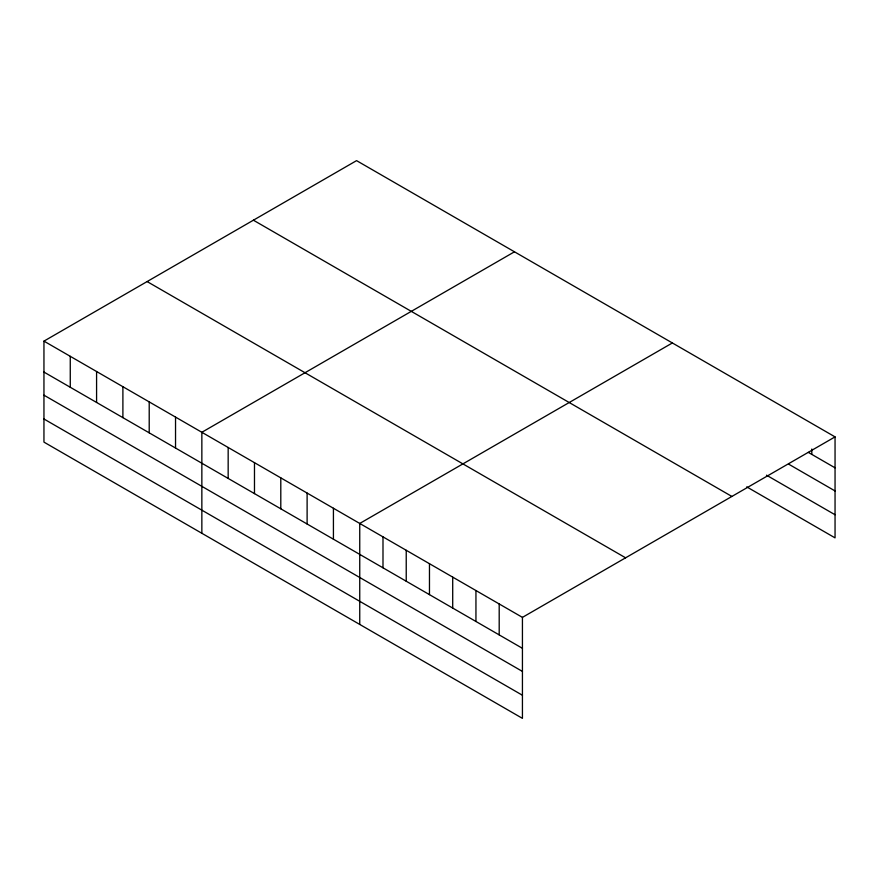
<?xml version="1.0" encoding="UTF-8"?>
<svg xmlns="http://www.w3.org/2000/svg" width="879" height="879" viewBox="0 0 879 879"><rect width="100%" height="100%" fill="white"/><g stroke="black" fill="none" stroke-linecap="round" stroke-linejoin="round"><path stroke-width="1.32" d="M43.95 341.129L522.434 617.377L522.434 718.363L43.95 442.115L43.95 341.129L356.566 160.637L835.05 436.885L835.05 537.871L746.732 486.878M514.468 251.801L201.851 432.292L201.851 533.278M672.369 342.964L359.742 523.455L359.742 624.431M522.434 617.377L835.05 436.885M808.328 452.388L835.05 467.826M788.573 464.101L835.05 490.943M766.488 475.176L835.05 514.753M253.405 220.2L731.888 496.448M147.112 281.566L625.595 557.813M43.95 372.07L522.434 648.317M43.95 395.176L522.434 671.424M43.95 418.997L522.434 695.245M811.811 449.026L811.811 454.41M499.195 603.961L499.195 634.891M475.946 590.545L475.946 621.475M452.707 577.129L452.707 608.059M429.468 563.703L429.468 594.644M406.23 550.287L406.23 581.228M382.991 536.871L382.991 567.801M333.427 508.26L333.427 539.19M307.112 493.064L307.112 524.005M280.797 477.868L280.797 508.809M254.481 462.684L254.481 493.613M228.166 447.488L228.166 478.418M175.536 417.096L175.536 448.037M149.21 401.901L149.21 432.842M122.895 386.705L122.895 417.646M96.58 371.52L96.58 402.45M70.265 356.325L70.265 387.254"/></g></svg>
